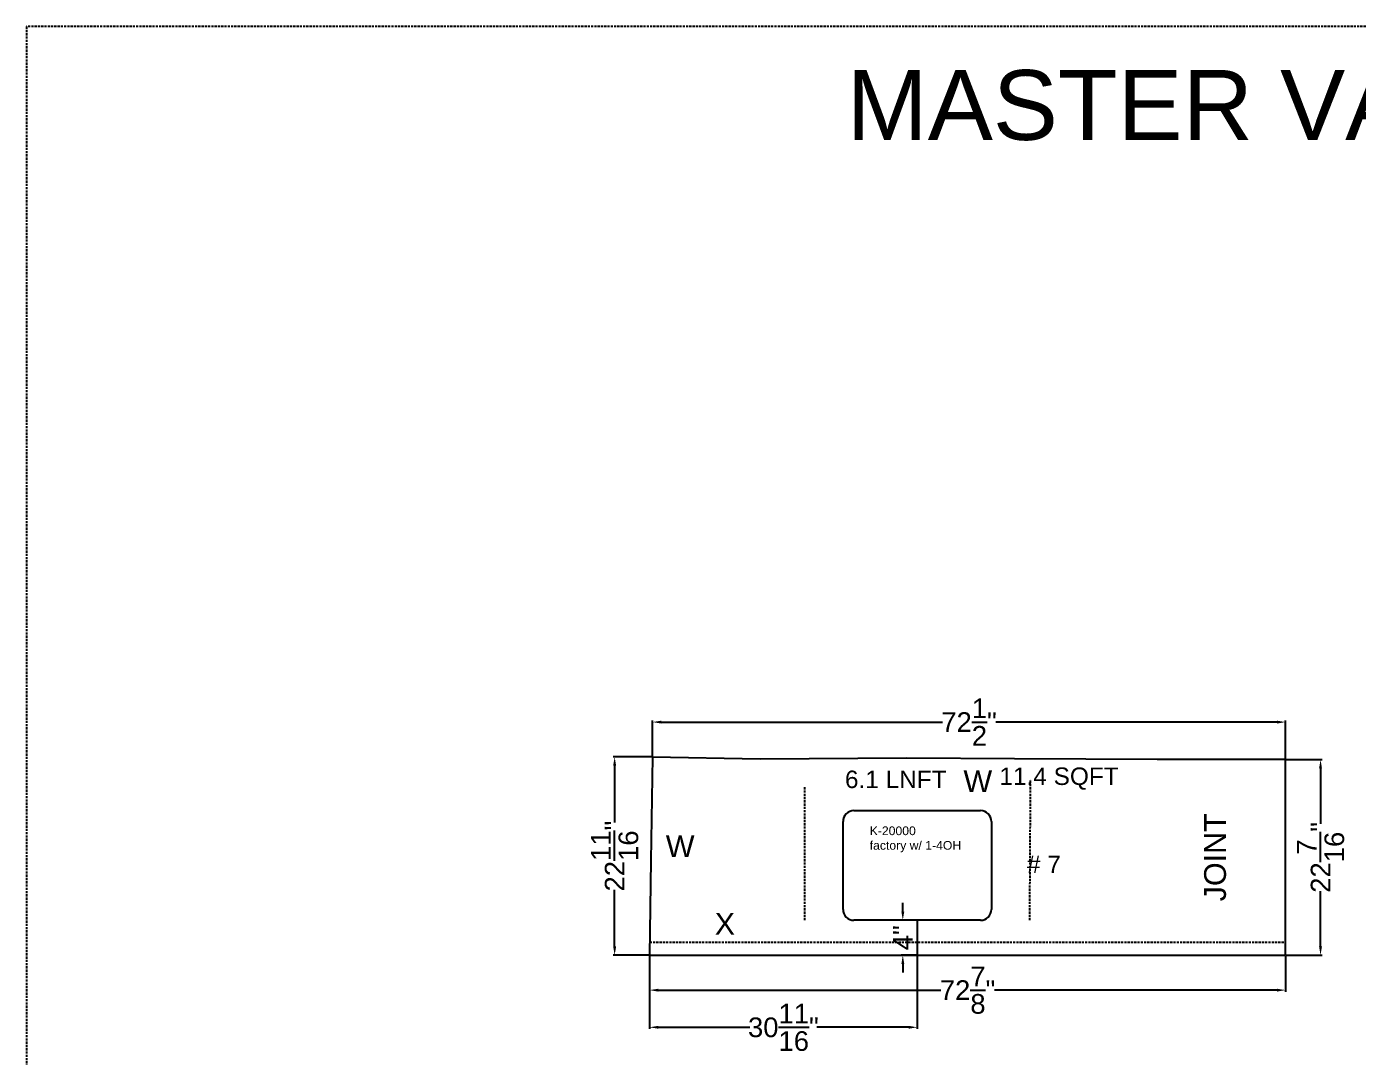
# Model space of a CAD drawing. Extents: x -347 to 953, y -714 to 758.
# Drawn here: x 362.3 to 514.9, y -186.8 to -68.7 of the extents above; entities that cross this region are included whole.
import ezdxf
from ezdxf.enums import TextEntityAlignment as Align

# ---------------------------------------------------------------- set-up
doc = ezdxf.new("R2010")
doc.units = 0
doc.header["$MEASUREMENT"] = 0
doc.linetypes.add('DASHED', pattern=[0.75, 0.5, -0.25])
doc.layers.get('0').update_dxf_attribs({"linetype": 'CONTINUOUS'})
doc.layers.get('Defpoints').update_dxf_attribs({"linetype": 'CONTINUOUS'})
for name, color, linetype in [('_CURVE', 7, 'CONTINUOUS'), ('BLUE_BLUE', 5, 'CONTINUOUS'), ('GREEN_TEXT', 90, 'CONTINUOUS'), ('ORANGE_CABS', 30, 'DASHED'), ('RED_WALL', 1, 'CONTINUOUS')]:
    doc.layers.add(name, color=color, linetype=linetype)
doc.layers.add('No Print', color=8, linetype='CONTINUOUS', plot=False)
doc.styles.add('Model Text', font='arial.ttf', dxfattribs={"height": 2})
doc.styles.get("Standard").update_dxf_attribs({"font": 'arial.ttf'})
doc.dimstyles.get("Standard").update_dxf_attribs({"dimtxt": 2.25, "dimasz": 1, "dimexe": 0.18, "dimexo": 0.0625, "dimgap": 0.09, "dimtad": 0, "dimdec": 4, "dimzin": 0, "dimdsep": 46, "dimlunit": 5, "dimtxsty": 'Standard', "dimcen": 1, "dimclrd": 3, "dimclre": 3, "dimadec": 0, "dimazin": 0, "dimtfac": 1, "dimtdec": 4, "dimtofl": 0, "dimtmove": 0, "dimatfit": 3, "dimfxl": 1, "dimtolj": 1, "dimtzin": 0, "dimarcsym": 0})

# ---------------------------------------------------------------- blocks, each defined once
blk = doc.blocks.new('*D140')
at = {"color": 3, "linetype": 'Continuous', "lineweight": -2, "transparency": 16777216}
for p, q in [((434.01, -152.29), (434.01, -148.17)), ((435.01, -148.35), (467.21, -148.35)), ((505.54, -148.35), (473.34, -148.35)), ((506.54, -152.58), (506.54, -148.17))]:
    blk.add_line(p, q, dxfattribs=at)
at = {"color": 3, "linetype": 'Continuous', "transparency": 16777216}
for points in [[(435.01, -148.19), (435.01, -148.52), (434.01, -148.35)], [(505.54, -148.19), (505.54, -148.52), (506.54, -148.35)]]:
    blk.add_solid(points, dxfattribs=at)
at = {"layer": 'Defpoints', "color": 0, "linetype": 'Continuous', "transparency": 16777216}
for p in [(506.54, -148.35), (434.01, -152.35), (506.54, -152.65)]:
    blk.add_point(p, dxfattribs=at)
at = {"color": 0, "linetype": 'Continuous', "transparency": 16777216, "insert": (470.27, -148.35), "char_height": 2.25, "attachment_point": 5}
blk.add_mtext('\\A1;72{\\H1x;\\S1/2;}"', dxfattribs=at)
blk = doc.blocks.new('*D141')
at = {"color": 3, "linetype": 'Continuous', "lineweight": -2, "transparency": 16777216}
for p, q in [((506.6, -152.65), (510.72, -152.65)), ((510.54, -153.65), (510.54, -159.99)), ((510.54, -174.05), (510.54, -167.71)), ((506.6, -175.05), (510.72, -175.05))]:
    blk.add_line(p, q, dxfattribs=at)
at = {"color": 3, "linetype": 'Continuous', "transparency": 16777216}
for points in [[(510.37, -153.65), (510.7, -153.65), (510.54, -152.65)], [(510.37, -174.05), (510.7, -174.05), (510.54, -175.05)]]:
    blk.add_solid(points, dxfattribs=at)
at = {"layer": 'Defpoints', "color": 0, "linetype": 'Continuous', "transparency": 16777216}
for p in [(506.54, -152.65), (506.54, -175.05), (510.54, -175.05)]:
    blk.add_point(p, dxfattribs=at)
at = {"color": 0, "linetype": 'Continuous', "transparency": 16777216, "insert": (510.54, -163.85), "char_height": 2.25, "attachment_point": 5, "rotation": 90}
blk.add_mtext('\\A1;22{\\H1x;\\S7/16;}"', dxfattribs=at)
blk = doc.blocks.new('*D142')
at = {"color": 3, "linetype": 'Continuous', "lineweight": -2, "transparency": 16777216}
for p, q in [((433.67, -175.12), (433.67, -179.23)), ((506.54, -175.12), (506.54, -179.23)), ((434.67, -179.05), (467.04, -179.05)), ((505.54, -179.05), (473.17, -179.05))]:
    blk.add_line(p, q, dxfattribs=at)
at = {"color": 3, "linetype": 'Continuous', "transparency": 16777216}
for points in [[(434.67, -178.89), (434.67, -179.22), (433.67, -179.05)], [(505.54, -178.89), (505.54, -179.22), (506.54, -179.05)]]:
    blk.add_solid(points, dxfattribs=at)
at = {"layer": 'Defpoints', "color": 0, "linetype": 'Continuous', "transparency": 16777216}
for p in [(433.67, -175.05), (506.54, -175.05), (433.67, -179.05)]:
    blk.add_point(p, dxfattribs=at)
at = {"color": 0, "linetype": 'Continuous', "transparency": 16777216, "insert": (470.1, -179.05), "char_height": 2.25, "attachment_point": 5}
blk.add_mtext('\\A1;72{\\H1x;\\S7/8;}"', dxfattribs=at)
blk = doc.blocks.new('*D143')
at = {"color": 3, "linetype": 'Continuous', "lineweight": -2, "transparency": 16777216}
for p, q in [((433.95, -152.35), (429.49, -152.35)), ((429.67, -153.35), (429.67, -159.85)), ((429.67, -174.05), (429.67, -167.56)), ((433.61, -175.05), (429.49, -175.05))]:
    blk.add_line(p, q, dxfattribs=at)
at = {"color": 3, "linetype": 'Continuous', "transparency": 16777216}
for points in [[(429.5, -153.35), (429.84, -153.35), (429.67, -152.35)], [(429.5, -174.05), (429.84, -174.05), (429.67, -175.05)]]:
    blk.add_solid(points, dxfattribs=at)
at = {"layer": 'Defpoints', "color": 0, "linetype": 'Continuous', "transparency": 16777216}
for p in [(429.67, -152.35), (434.01, -152.35), (433.67, -175.05)]:
    blk.add_point(p, dxfattribs=at)
at = {"color": 0, "linetype": 'Continuous', "transparency": 16777216, "insert": (429.67, -163.7), "char_height": 2.25, "attachment_point": 5, "rotation": 90}
blk.add_mtext('\\A1;22{\\H1x;\\S11/16;}"', dxfattribs=at)
blk = doc.blocks.new('*D172')
at = {"color": 3, "linetype": 'Continuous', "lineweight": -2, "transparency": 16777216}
for p, q in [((462.68, -170.05), (462.68, -169.05)), ((464.28, -171.05), (462.5, -171.05)), ((464.28, -175.05), (462.5, -175.05)), ((462.68, -176.05), (462.68, -177.05))]:
    blk.add_line(p, q, dxfattribs=at)
at = {"color": 3, "linetype": 'Continuous', "transparency": 16777216}
for points in [[(462.52, -170.05), (462.85, -170.05), (462.68, -171.05)], [(462.52, -176.05), (462.85, -176.05), (462.68, -175.05)]]:
    blk.add_solid(points, dxfattribs=at)
at = {"layer": 'Defpoints', "color": 0, "linetype": 'Continuous', "transparency": 16777216}
for p in [(464.34, -171.05), (462.68, -175.05), (464.34, -175.05)]:
    blk.add_point(p, dxfattribs=at)
at = {"color": 0, "linetype": 'Continuous', "transparency": 16777216, "insert": (462.68, -173.05), "char_height": 2.25, "attachment_point": 5, "rotation": 90}
blk.add_mtext('\\A1;4"', dxfattribs=at)
blk = doc.blocks.new('*D173')
at = {"color": 3, "linetype": 'Continuous', "lineweight": -2, "transparency": 16777216}
for p, q in [((464.34, -171.12), (464.34, -183.49)), ((433.67, -175.12), (433.67, -183.49)), ((434.67, -183.31), (445.17, -183.31)), ((463.34, -183.31), (452.84, -183.31))]:
    blk.add_line(p, q, dxfattribs=at)
at = {"color": 3, "linetype": 'Continuous', "transparency": 16777216}
for points in [[(434.67, -183.14), (434.67, -183.47), (433.67, -183.31)], [(463.34, -183.14), (463.34, -183.47), (464.34, -183.31)]]:
    blk.add_solid(points, dxfattribs=at)
at = {"layer": 'Defpoints', "color": 0, "linetype": 'Continuous', "transparency": 16777216}
for p in [(464.34, -171.05), (433.67, -175.05), (433.67, -183.31)]:
    blk.add_point(p, dxfattribs=at)
at = {"color": 0, "linetype": 'Continuous', "transparency": 16777216, "insert": (449, -183.31), "char_height": 2.25, "attachment_point": 5}
blk.add_mtext('\\A1;30{\\H1x;\\S11/16;}"', dxfattribs=at)

msp = doc.modelspace()

# ---------------------------------------------------------------- linework, layer by layer
at = {"color": 11, "linetype": 'Continuous', "true_color": 0xf27172}
msp.add_line((506.538303, -175.054809), (506.538303, -152.646339), dxfattribs=at)
at = {"layer": '_CURVE', "color": 4, "linetype": 'Continuous'}
for p, q in [((457.089007, -158.492309), (471.589007, -158.492309)), ((455.839007, -169.804809), (455.839007, -159.742309)), ((472.839007, -159.742309), (472.839007, -169.804809)), ((471.589007, -171.054809), (457.089007, -171.054809))]:
    msp.add_line(p, q, dxfattribs=at)
for centre, start, end in [((457.089007, -159.742309), 90, 180), ((471.589007, -159.742309), 0, 90), ((457.089007, -169.804809), 180, 270), ((471.589007, -169.804809), 270, 0)]:
    msp.add_arc(centre, 1.25, start, end, dxfattribs=at)
at = {"layer": 'BLUE_BLUE', "color": 5}
msp.add_line((433.670271, -175.054809), (506.538303, -175.054809), dxfattribs=at)
at = {"layer": 'No Print', "linetype": 'DASHED', "ltscale": 0.5}
msp.add_lwpolyline([(362.30603, -268.528799), (647.345442, -268.528799), (647.345442, -68.699891), (362.30603, -68.699891)], close=True, dxfattribs=at)
at = {"layer": 'ORANGE_CABS', "color": 30, "linetype": 'DASHED', "ltscale": 0.5}
for p, q in [((477.227121, -171.055162), (477.325149, -154.929156)), ((451.450892, -171.054818), (451.453225, -155.807235)), ((433.688615, -173.554809), (506.538303, -173.554809))]:
    msp.add_line(p, q, dxfattribs=at)
at = {"layer": 'RED_WALL', "color": 1}
for p, q in [((434.010671, -152.354552), (433.802743, -164.223622)), ((446.330985, -152.599055), (434.010671, -152.354552)), ((463.144876, -152.496368), (446.330985, -152.599055)), ((475.485978, -152.550044), (463.144876, -152.496368)), ((491.815555, -152.654694), (475.485978, -152.550044)), ((506.538303, -152.646339), (491.815555, -152.654694)), ((433.802743, -164.223622), (433.670271, -175.054809)), ((464.339007, -171.054809), (464.339007, -175.054809))]:
    msp.add_line(p, q, dxfattribs=at)

# ---------------------------------------------------------------- texts
at = {"linetype": 'Continuous', "attachment_point": 1, "style": 'Model Text'}
for s, width, insert, char_height in [('MASTER VANITY', 134.25107034, (456.236034, -73.672556), 8), ('K-20000\\Pfactory w/ 1-4OH', 22.67607236, (458.888427, -160.30207), 1)]:
    msp.add_mtext_dynamic_manual_height_columns(s, width=width, gutter_width=10, heights=[0], dxfattribs=dict(at, insert=insert, char_height=char_height))
at = {"linetype": 'Continuous', "char_height": 2, "attachment_point": 5, "style": 'Model Text'}
for s, insert in [('6.1 LNFT', (461.876356, -154.922584)), ('11.4 SQFT', (480.580147, -154.828022)), ('# 7', (478.848004, -164.649659))]:
    msp.add_mtext(s, dxfattribs=dict(at, insert=insert))
at = {"layer": 'GREEN_TEXT', "color": 90}
for s, p in [('W', (469.625919, -153.87559)), ('W', (435.527785, -161.32133)), ('X', (441.132074, -170.213187))]:
    msp.add_text(s, height=2.5, dxfattribs=at).set_placement(p, align=Align.TOP_LEFT)
msp.add_text('JOINT', height=2.5, rotation=90, dxfattribs=at).set_placement((497.202227, -168.880577), align=Align.TOP_LEFT)

# ---------------------------------------------------------------- dimensions: what is measured, and where the dimension line sits
at = {"linetype": 'Continuous'}
for base, p1, p2, picture, middle in [((506.538303, -148.354552), (434.010671, -152.354552), (506.538303, -152.646339), '*D140', (470.274487, -148.354552)), ((433.670271, -183.30739), (464.339007, -171.054809), (433.670271, -175.054809), '*D173', (449.004639, -183.30739)), ((433.670271, -179.054809), (506.538303, -175.054809), (433.670271, -175.054809), '*D142', (470.104287, -179.054809))]:
    dim = msp.add_linear_dim(base=base, p1=p1, p2=p2, dimstyle='Standard', override={"dimpost": '"'}, dxfattribs=at)
    dim.commit()
    dim.dimension.update_dxf_attribs({"geometry": picture, "text_midpoint": middle})
for base, p1, p2, picture, middle in [((429.670271, -152.354552), (433.670271, -175.054809), (434.010671, -152.354552), '*D143', (429.670271, -163.704681)), ((510.538303, -175.054809), (506.538303, -152.646339), (506.538303, -175.054809), '*D141', (510.538303, -163.850574)), ((462.683119, -175.054809), (464.339007, -171.054809), (464.339007, -175.054809), '*D172', (462.683119, -173.054809))]:
    dim = msp.add_linear_dim(base=base, p1=p1, p2=p2, angle=90, dimstyle='Standard', override={"dimpost": '"'}, dxfattribs=at)
    dim.commit()
    dim.dimension.update_dxf_attribs({"geometry": picture, "text_midpoint": middle})

doc.saveas('drawing.dxf')
